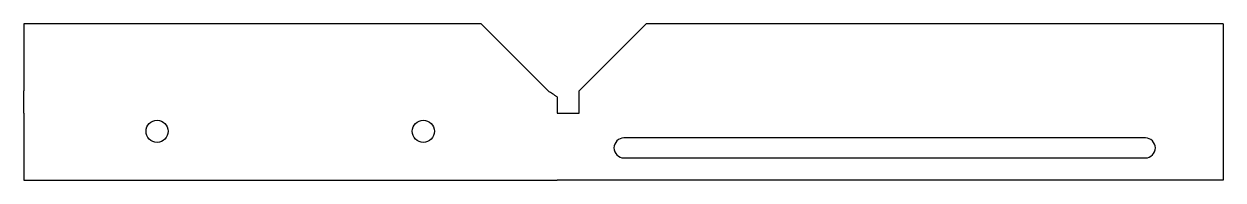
# Model space of a CAD drawing. Header units: millimetres. Extents: x -82 to 459, y 106 to 177.
import ezdxf

# ---------------------------------------------------------------- set-up
doc = ezdxf.new("R2010")
doc.units = ezdxf.units.MM
doc.layers.add('Default', color=7, linetype='Continuous')
doc.layers.add('SUPORTE_ST-05', color=7, linetype='Continuous')

# ---------------------------------------------------------------- blocks, each defined once
blk = doc.blocks.new('SE')
at = {"layer": 'SUPORTE_ST-05', "color": 7, "linetype": 'Continuous'}
for p, q in [((-81.76, 176.74), (-81.76, 146.5)), ((124.24, 176.74), (-81.76, 176.74)), ((154.48, 146.5), (124.24, 176.74)), ((198.67, 176.74), (168.43, 146.5)), ((458.67, 176.74), (198.67, 176.74)), ((458.67, 176.74), (458.67, 146.5)), ((-81.76, 136.55), (-81.76, 146.5)), ((168.43, 136.55), (168.43, 146.5)), ((458.67, 146.5), (458.67, 136.55)), ((158.48, 143.83), (158.48, 136.55)), ((-81.76, 136.55), (-81.76, 106.31)), ((158.48, 136.55), (168.43, 136.55)), ((458.67, 136.55), (458.67, 106.31)), ((423.67, 125.31), (188.67, 125.31)), ((188.67, 116.31), (423.67, 116.31)), ((-81.76, 106.31), (158.48, 106.31)), ((168.43, 106.31), (158.48, 106.31)), ((458.67, 106.31), (168.43, 106.31))]:
    blk.add_line(p, q, dxfattribs=at)
for centre in [(-21.76, 128.31), (98.24, 128.31)]:
    blk.add_circle(centre, 5, dxfattribs=at)
for centre, start, end in [((188.67, 120.81), 90, 270), ((423.67, 120.81), 270, 90)]:
    blk.add_arc(centre, 4.5, start, end, dxfattribs=at)
blk.add_open_spline([(158.48, 143.83), (158.15, 144.06), (157.82, 144.29), (157.16, 144.74), (156.83, 144.96), (155.82, 145.63), (155.15, 146.06), (154.48, 146.5)], degree=3, knots=[0, 0, 0, 0, 0.25, 0.25, 0.5, 0.5, 1, 1, 1, 1], dxfattribs=at)

msp = doc.modelspace()

# ---------------------------------------------------------------- block references
at = {"layer": 'Default'}
msp.add_blockref('SE', (0, 0), dxfattribs=at)

doc.saveas('drawing.dxf')
